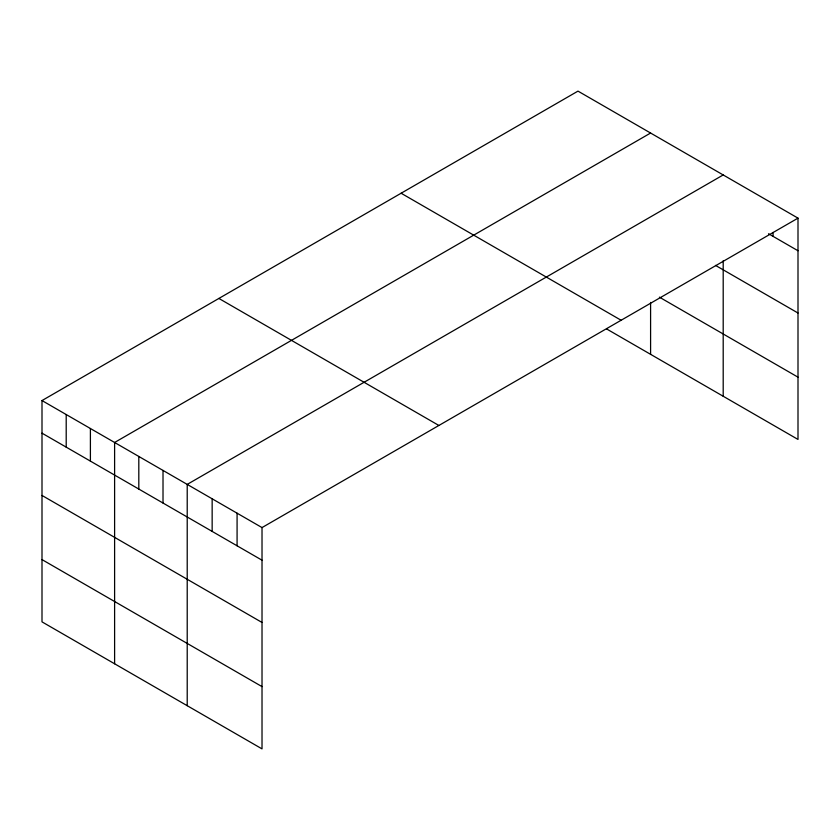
<?xml version="1.0" encoding="UTF-8"?>
<svg xmlns="http://www.w3.org/2000/svg" width="840" height="840" viewBox="0 0 840 840"><rect width="100%" height="100%" fill="white"/><g stroke="black" fill="none" stroke-linecap="round" stroke-linejoin="round"><path stroke-width="1.26" d="M798 218.138L262.017 527.583L262.017 748.881L42 621.863L42 400.565L577.983 91.119L798 218.138L798 439.435L606.585 328.923M650.591 133.035L114.608 442.481L114.608 663.779M723.198 174.951L187.215 484.397L187.215 705.695M768.526 233.741L798 250.751M715.491 265.387L798 313.016M659.389 297.15L798 377.171M401.111 193.232L621.127 320.26M218.873 298.442L438.89 425.471M42 400.565L262.017 527.583M42 433.167L262.017 560.196M42 495.443L262.017 622.461M42 559.598L262.017 686.616M773.062 232.439L773.062 236.355M723.198 260.747L723.198 396.249M650.591 302.442L650.591 354.333M237.079 513.188L237.079 545.8M212.153 498.792L212.153 531.405M163.013 470.421L163.013 503.034M138.81 456.456L138.81 489.069M90.405 428.505L90.405 461.118M66.203 414.53L66.203 447.143"/></g></svg>
